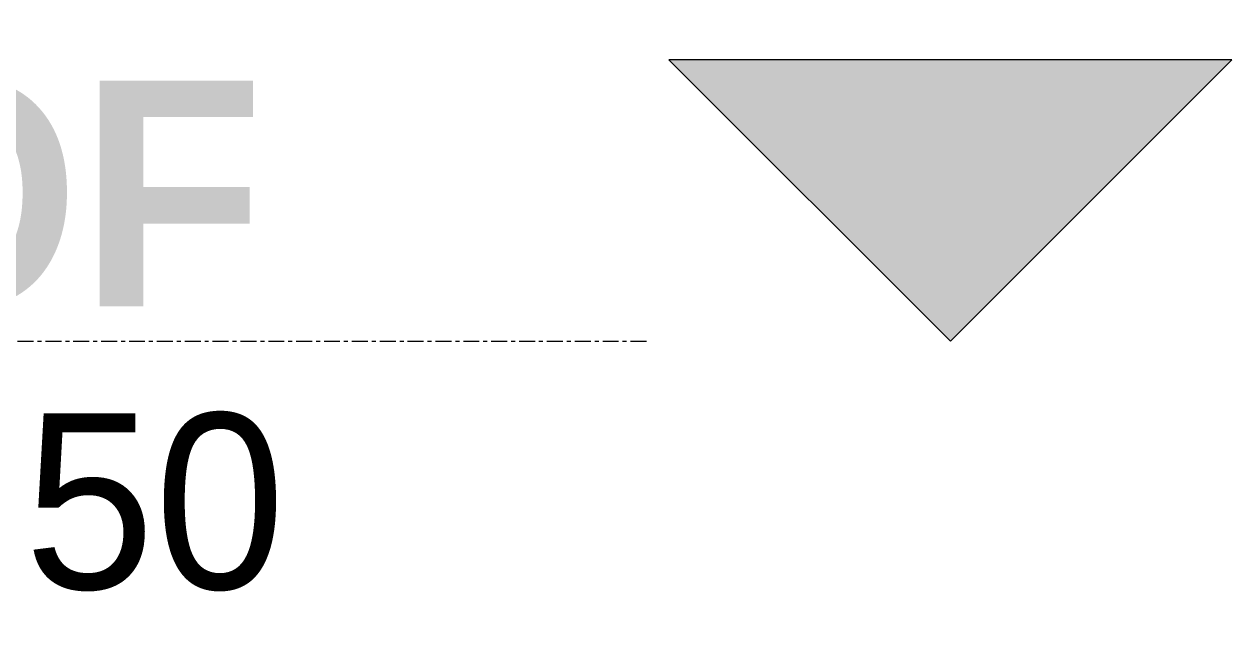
# Model space of a CAD drawing. Header units: inches. Extents: x 22 to 382261, y 22 to 371281.
# Drawn here: x 181483 to 182446, y 148008 to 148494 of the extents above; entities that cross this region are included whole.
import ezdxf

# ---------------------------------------------------------------- set-up
doc = ezdxf.new("R2010")
doc.units = ezdxf.units.IN
doc.header["$MEASUREMENT"] = 0
doc.linetypes.add('Grid Line 1_2_', pattern=[22.225, 12.7, -3.175, 3.175, -3.175])
doc.layers.add('A-FLOR-LEVL', color=51, linetype='Continuous', lineweight=9)
doc.styles.add('Century Gothic', font='GOTHIC.TTF', dxfattribs={"height": 255})
doc.styles.add('Century Gothic_B', font='GOTHICB.TTF', dxfattribs={"height": 510})

# ---------------------------------------------------------------- blocks, each defined once
blk = doc.blocks.new('Level - Level Head - Circle 2-744587-Approach Elevation')
at = {"layer": 'A-FLOR-LEVL'}
blk.add_hatch(color=256, dxfattribs=at).paths.add_polyline_path([(11755.88, -410.49), (12204.89, -410.49), (11980.39, -635)])
for p, q in [((11755.88, -410.49), (11980.39, -635)), ((12204.89, -410.49), (11755.88, -410.49)), ((11980.39, -635), (12204.89, -410.49))]:
    blk.add_line(p, q, dxfattribs=at)

msp = doc.modelspace()

# ---------------------------------------------------------------- block references
at = {"layer": 'A-FLOR-LEVL'}
msp.add_blockref('Level - Level Head - Circle 2-744587-Approach Elevation', (170241.22, 148875.66), dxfattribs=at)

# ---------------------------------------------------------------- texts
at = {"layer": 'A-FLOR-LEVL', "attachment_point": 1, "bg_fill": 3, "box_fill_scale": 1.25, "bg_fill_color": 256, "bg_fill_true_color": 13158600, "bg_fill_transparency": 0}
for s, insert, char_height, width, style in [('03- ROOF', (180563.92, 148448.53), 180, 1354.8519, 'Century Gothic_B'), ('7950', (181274.48, 148183.25), 140, 513.08, 'Century Gothic')]:
    msp.add_mtext(s, dxfattribs=dict(at, insert=insert, char_height=char_height, width=width, style=style))

# ---------------------------------------------------------------- next in the draw order: linework, layer by layer
at = {"layer": 'A-FLOR-LEVL', "linetype": 'Grid Line 1_2_'}
msp.add_line((151584.85, 148240.66), (181982.23, 148240.66), dxfattribs=at)

doc.saveas('drawing.dxf')
